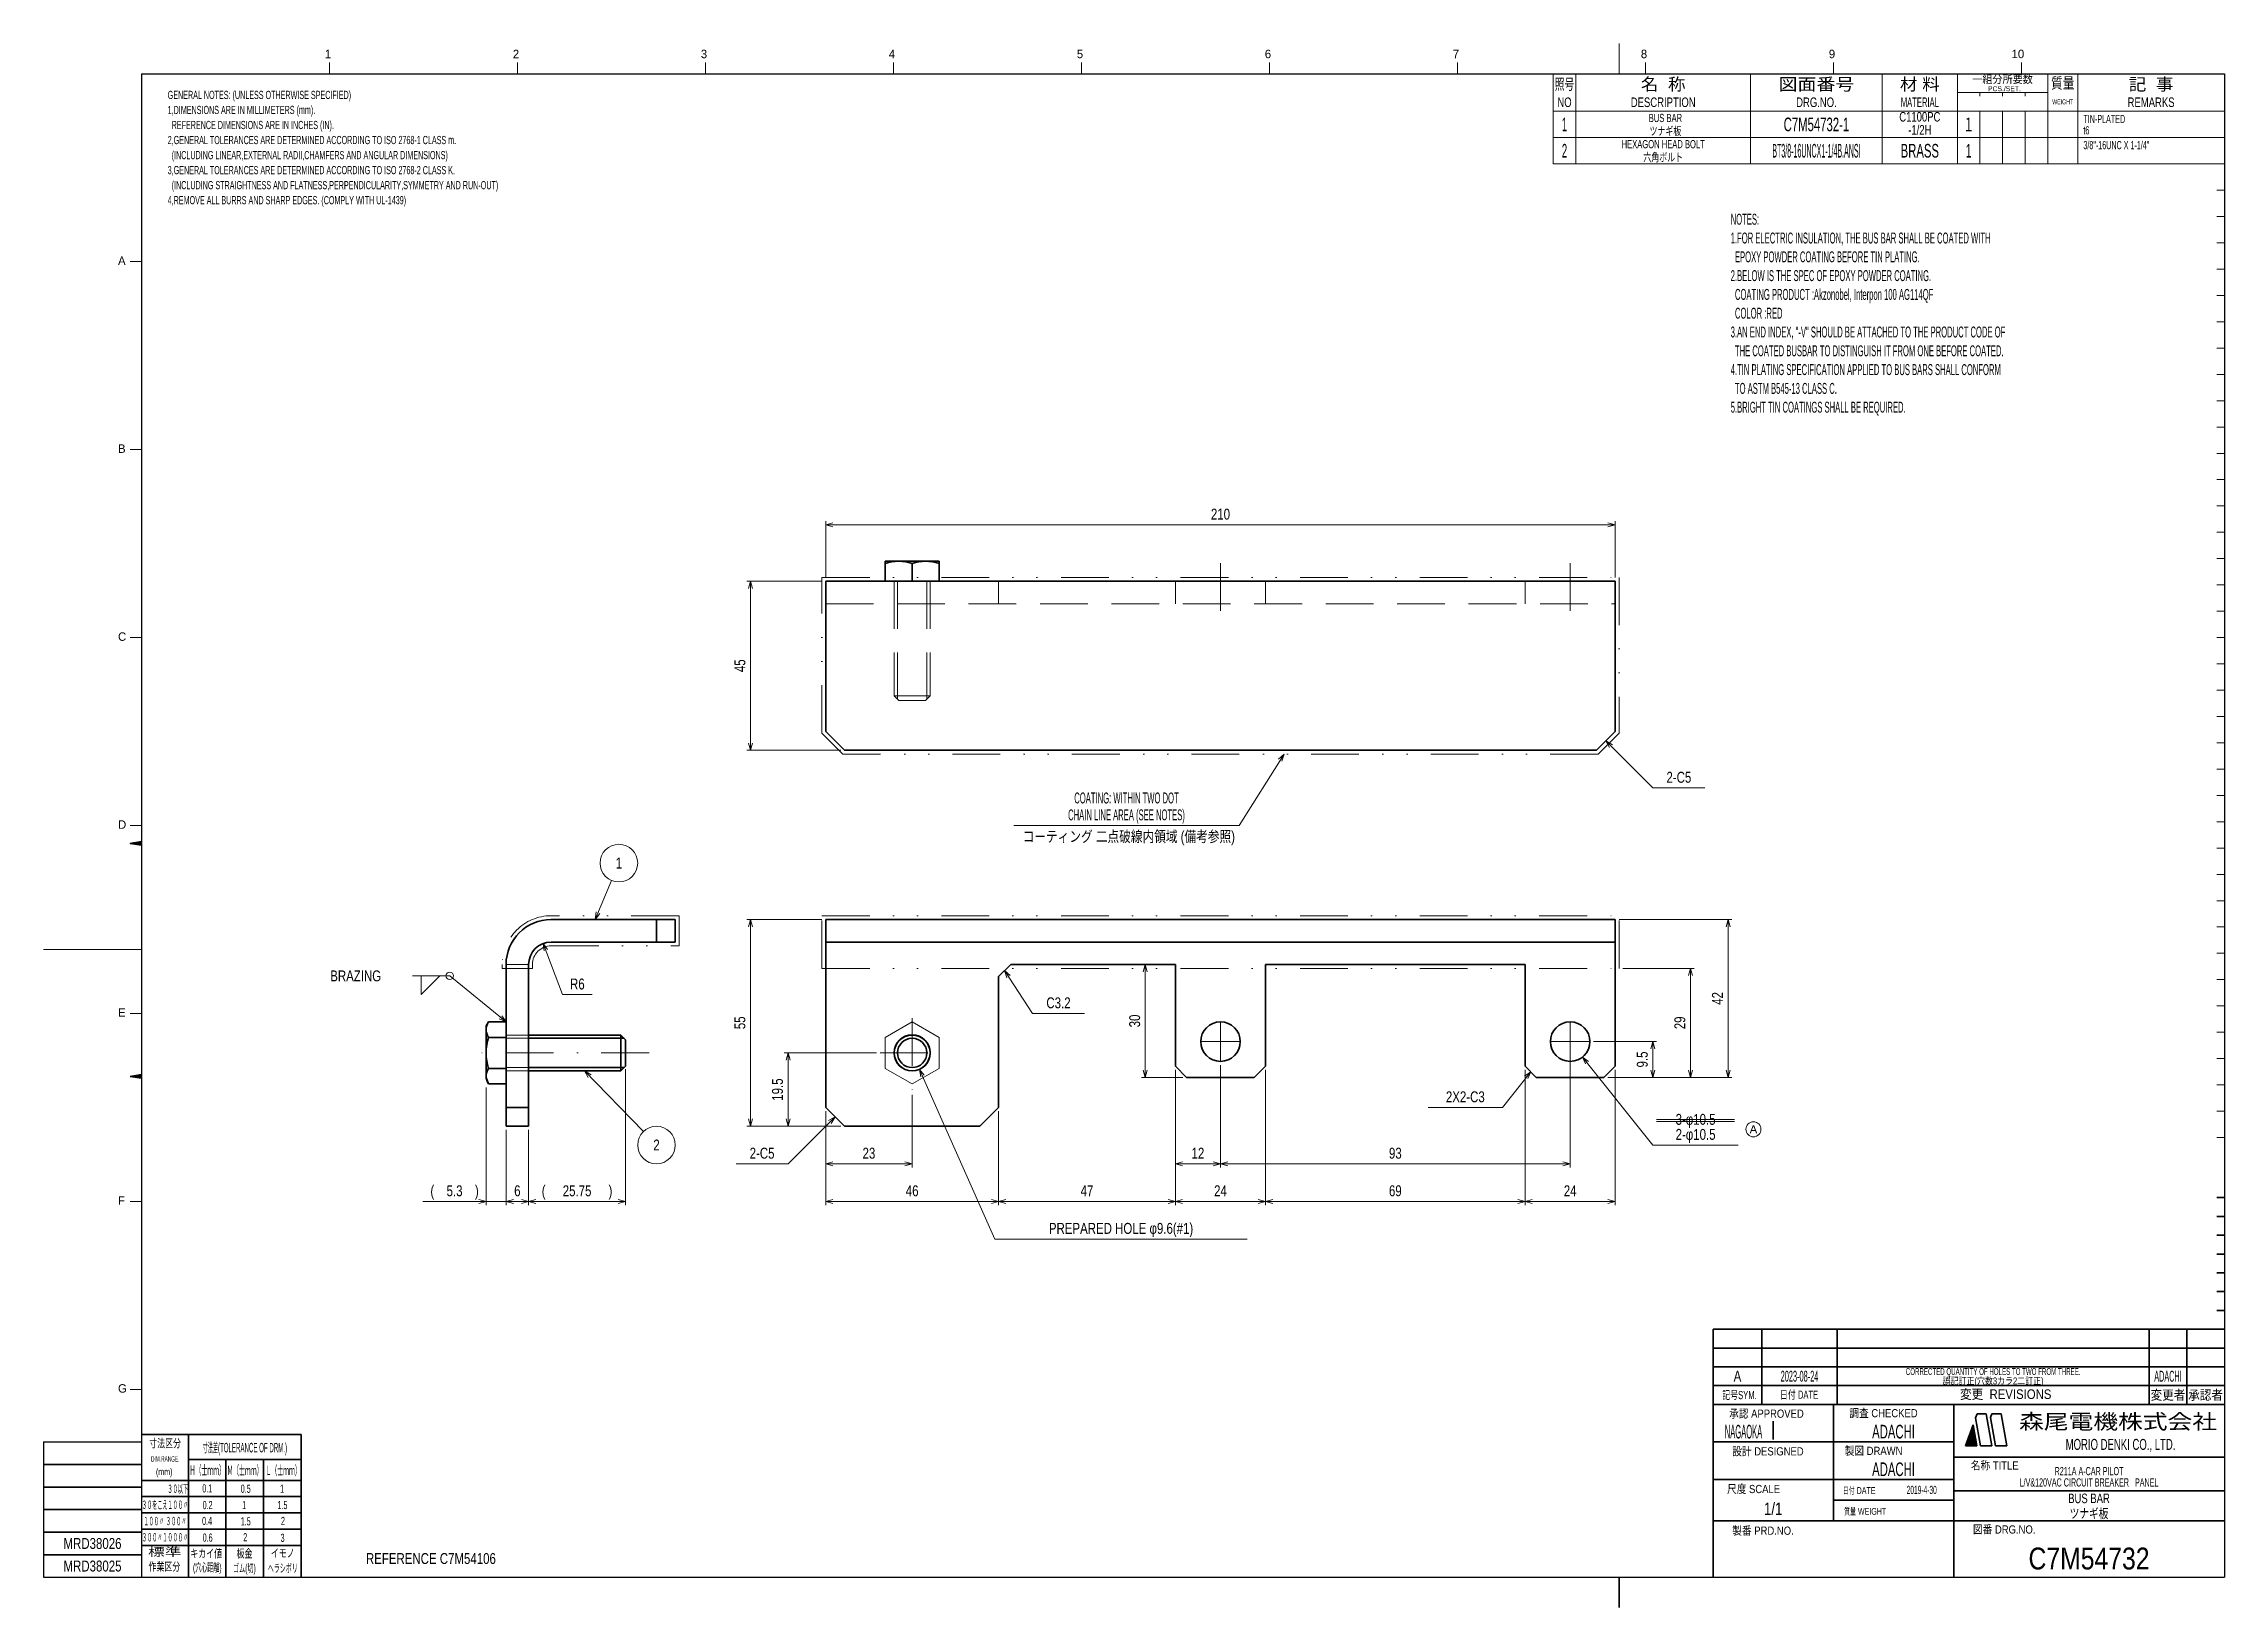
# Model space of a CAD drawing. Header units: millimetres. Extents: x 7 to 587, y 2 to 418.
import ezdxf
from ezdxf.enums import TextEntityAlignment as Align

# ---------------------------------------------------------------- set-up
doc = ezdxf.new("R2010")
doc.units = ezdxf.units.MM
for name, pattern in [('DASHDOT', [25.3, 12.7, -6.3, 0, -6.3]), ('DASHED', [19, 12.7, -6.3]), ('DIVIDE', [31.6, 12.7, -6.3, 0, -6.3, 0, -6.3])]:
    doc.linetypes.add(name, pattern=pattern)
for name, color, linetype in [('GR1_02', 7, 'Continuous'), ('GR1_03', 7, 'Continuous'), ('GR1_04', 7, 'Continuous'), ('GR1_05', 7, 'Continuous'), ('GR1_15', 7, 'Continuous'), ('GR1_16', 7, 'Continuous'), ('図面枠C7M', 7, 'Continuous'), ('図面枠D8M', 7, 'Continuous'), ('表題、部品表_01', 7, 'Continuous'), ('表題、部品表_02', 7, 'Continuous'), ('表題、部品表_03', 7, 'Continuous'), ('表題、部品表_表題、部品表', 7, 'Continuous')]:
    doc.layers.add(name, color=color, linetype=linetype)
doc.styles.add('HG丸ｺﾞｼｯｸM-PRO', font='')
doc.styles.get('HG丸ｺﾞｼｯｸM-PRO').set_extended_font_data('HG丸ｺﾞｼｯｸM-PRO')

# ---------------------------------------------------------------- blocks, each defined once
blk = doc.blocks.new('BLKF024')
at = {"layer": '図面枠C7M', "color": 3, "linetype": 'Continuous', "lineweight": 35}
for p, q in [((30.067393, 143.236108), (30.09438, 143.263095)), ((30.188706, 143.216), (30.264271, 143.291564)), ((30.310019, 143.195891), (30.434161, 143.320033)), ((30.431331, 143.175782), (30.604052, 143.348503)), ((30.552644, 143.155673), (30.773942, 143.376972)), ((30.673956, 143.135565), (30.943833, 143.405441)), ((30.795269, 143.115456), (31.113723, 143.43391)), ((30.916582, 143.095347), (31.283614, 143.462379)), ((31.037894, 143.075238), (31.453504, 143.490848)), ((31.159207, 143.05513), (31.623395, 143.519317)), ((31.280519, 143.035021), (31.793285, 143.547787)), ((31.401832, 143.014912), (31.963176, 143.576256)), ((31.523145, 142.994803), (32.133066, 143.604725)), ((31.644457, 142.974695), (32.302957, 143.633194)), ((31.76577, 142.954586), (32.472847, 143.661663)), ((31.887082, 142.934477), (32.642738, 143.690132)), ((32.008395, 142.914368), (32.812628, 143.718601)), ((32.129708, 142.894259), (32.982519, 143.747071)), ((32.25102, 142.874151), (33, 143.62313)), ((32.372333, 142.854042), (33, 143.481709)), ((32.493645, 142.833933), (33, 143.340288)), ((32.614958, 142.813824), (33, 143.198866)), ((32.736271, 142.793716), (33, 143.057445)), ((32.857583, 142.773607), (33, 142.916024)), ((32.978896, 142.753498), (33, 142.774602))]:
    blk.add_line(p, q, dxfattribs=at)
blk = doc.blocks.new('BLKF025')
at = {"layer": '図面枠C7M', "color": 3, "linetype": 'Continuous', "lineweight": 35}
for p, q in [((30.067393, 205.236108), (30.09438, 205.263095)), ((30.188706, 205.216), (30.264271, 205.291564)), ((30.310019, 205.195891), (30.434161, 205.320033)), ((30.431331, 205.175782), (30.604052, 205.348503)), ((30.552644, 205.155673), (30.773942, 205.376972)), ((30.673956, 205.135565), (30.943833, 205.405441)), ((30.795269, 205.115456), (31.113723, 205.43391)), ((30.916582, 205.095347), (31.283614, 205.462379)), ((31.037894, 205.075238), (31.453504, 205.490848)), ((31.159207, 205.05513), (31.623395, 205.519317)), ((31.280519, 205.035021), (31.793285, 205.547787)), ((31.401832, 205.014912), (31.963176, 205.576256)), ((31.523145, 204.994803), (32.133066, 205.604725)), ((31.644457, 204.974695), (32.302957, 205.633194)), ((31.76577, 204.954586), (32.472847, 205.661663)), ((31.887082, 204.934477), (32.642738, 205.690132)), ((32.008395, 204.914368), (32.812628, 205.718601)), ((32.129708, 204.894259), (32.982519, 205.747071)), ((32.25102, 204.874151), (33, 205.62313)), ((32.372333, 204.854042), (33, 205.481709)), ((32.493645, 204.833933), (33, 205.340288)), ((32.614958, 204.813824), (33, 205.198866)), ((32.736271, 204.793716), (33, 205.057445)), ((32.857583, 204.773607), (33, 204.916024)), ((32.978896, 204.753498), (33, 204.774602))]:
    blk.add_line(p, q, dxfattribs=at)
blk = doc.blocks.new('BLKF026')
at = {"layer": '図面枠C7M', "color": 4, "linetype": 'Continuous', "lineweight": 13}
for p, q in [((518.157871, 44.996757), (520.693675, 47.532561)), ((518.211969, 45.192276), (520.672477, 47.652784)), ((518.292898, 45.414626), (520.651278, 47.773006)), ((518.299292, 44.996757), (520.714874, 47.412338)), ((518.373827, 45.636976), (520.63008, 47.893229)), ((518.440714, 44.996757), (520.736072, 47.292115)), ((518.454756, 45.859327), (520.608881, 48.013452)), ((518.535684, 46.081677), (520.587682, 48.133675)), ((518.582135, 44.996757), (520.757271, 47.171892)), ((518.616613, 46.304027), (520.566484, 48.253898)), ((518.697542, 46.526377), (520.545285, 48.374121)), ((518.723556, 44.996757), (520.778469, 47.051669)), ((518.778471, 46.748727), (520.524087, 48.494343)), ((518.8594, 46.971078), (520.502888, 48.614566)), ((518.864978, 44.996757), (520.799668, 46.931447)), ((518.940329, 47.193428), (520.48169, 48.734789)), ((519.006399, 44.996757), (520.820866, 46.811224)), ((519.021258, 47.415778), (520.460491, 48.855012)), ((519.102186, 47.638128), (520.439293, 48.975235)), ((519.147821, 44.996757), (520.842065, 46.691001)), ((519.183115, 47.860479), (520.418094, 49.095457)), ((519.264044, 48.082829), (520.396896, 49.21568)), ((519.289242, 44.996757), (520.863263, 46.570778)), ((519.344973, 48.305179), (520.375697, 49.335903)), ((519.425902, 48.527529), (520.354499, 49.456126)), ((519.430663, 44.996757), (520.884462, 46.450555)), ((519.506831, 48.749879), (520.3333, 49.576349)), ((519.58776, 48.97223), (520.312102, 49.696572)), ((519.668689, 49.19458), (520.290903, 49.816794)), ((519.749617, 49.41693), (520.269705, 49.937017)), ((519.830546, 49.63928), (520.248506, 50.05724)), ((519.911475, 49.861631), (520.227307, 50.177463)), ((519.992404, 50.083981), (520.206109, 50.297686)), ((520.073333, 50.306331), (520.18491, 50.417909)), ((520.154262, 50.528681), (520.163712, 50.538131)), ((519.572085, 44.996757), (520.90566, 46.330332)), ((519.713506, 44.996757), (520.926859, 46.21011)), ((519.854927, 44.996757), (520.948057, 46.089887)), ((519.996349, 44.996757), (520.969256, 45.969664)), ((520.13777, 44.996757), (520.990455, 45.849441)), ((520.279191, 44.996757), (521.011653, 45.729218)), ((520.420613, 44.996757), (521.032852, 45.608995)), ((520.562034, 44.996757), (521.05405, 45.488773)), ((520.703455, 44.996757), (521.075249, 45.36855)), ((520.844877, 44.996757), (521.096447, 45.248327)), ((520.986298, 44.996757), (521.117646, 45.128104)), ((521.12772, 44.996757), (521.138844, 45.007881))]:
    blk.add_line(p, q, dxfattribs=at)
blk = doc.blocks.new('BLKF023')
at = {"layer": '図面枠C7M', "color": 4, "linetype": 'Continuous', "lineweight": 13}
for p, q in [((426, 410), (426, 418)), ((83, 413), (83, 410)), ((133, 413), (133, 410)), ((183, 413), (183, 410)), ((233, 413), (233, 410)), ((283, 413), (283, 410)), ((333, 413), (333, 410)), ((383, 413), (383, 410)), ((433, 413), (433, 410)), ((483, 413), (483, 410)), ((533, 413), (533, 410)), ((585, 393), (587, 393)), ((585, 386), (587, 386)), ((585, 379), (587, 379)), ((585, 372), (587, 372)), ((30, 360), (33, 360)), ((585, 365), (587, 365)), ((585, 358), (587, 358)), ((585, 351), (587, 351)), ((585, 344), (587, 344)), ((585, 337), (587, 337)), ((585, 330), (587, 330)), ((585, 323), (587, 323)), ((585, 316), (587, 316)), ((30, 310), (33, 310)), ((585, 309), (587, 309)), ((585, 302), (587, 302)), ((585, 295), (587, 295)), ((585, 288), (587, 288)), ((585, 281), (587, 281)), ((585, 274), (587, 274)), ((585, 267), (587, 267)), ((30, 260), (33, 260)), ((587, 260), (585, 260)), ((585, 253), (587, 253)), ((585, 246), (587, 246)), ((585, 239), (587, 239)), ((585, 232), (587, 232)), ((585, 225), (587, 225)), ((585, 218), (587, 218)), ((30, 210), (33, 210)), ((585, 211), (587, 211)), ((585, 204), (587, 204)), ((585, 197), (587, 197)), ((585, 190), (587, 190)), ((585, 183), (587, 183)), ((7, 177), (33, 177)), ((585, 176), (587, 176)), ((585, 169), (587, 169)), ((30, 160), (33, 160)), ((585, 162), (587, 162)), ((585, 155), (587, 155)), ((585, 148), (587, 148)), ((585, 141), (587, 141)), ((585, 134), (587, 134)), ((585, 127), (587, 127)), ((30, 110), (33, 110)), ((30, 60), (33, 60))]:
    blk.add_line(p, q, dxfattribs=at)
at = {"layer": '図面枠C7M', "color": 2, "linetype": 'Continuous', "lineweight": 25}
for p, q in [((33, 410), (587, 410)), ((33, 410), (33, 10)), ((587, 410), (587, 10)), ((7, 46), (7, 10)), ((7, 46), (33, 46)), ((7, 10), (587, 10))]:
    blk.add_line(p, q, dxfattribs=at)
at = {"layer": '図面枠C7M', "color": 3, "linetype": 'Continuous', "lineweight": 35}
for p, q in [((33, 205.75), (30, 205.25)), ((30, 205.25), (33, 204.75)), ((33, 143.75), (30, 143.25)), ((30, 143.25), (33, 142.75)), ((587, 111), (585, 111)), ((587, 106), (585, 106)), ((587, 101), (585, 101)), ((587, 96), (585, 96)), ((587, 91), (585, 91)), ((587, 86), (585, 86)), ((451, 76), (587, 76)), ((451, 76), (451, 10)), ((464, 56), (464, 76)), ((484, 56), (484, 76)), ((567, 56), (567, 76)), ((577, 56), (577, 76)), ((587, 81), (585, 81)), ((451, 71), (587, 71)), ((451, 66), (587, 66)), ((451, 61), (587, 61)), ((451, 56), (587, 56)), ((483, 56), (483, 25)), ((515, 56), (515, 10)), ((520.84, 52.4), (521.23, 53.5)), ((522.14, 45), (520.84, 52.4)), ((521.23, 53.5), (523.64, 53.5)), ((525.14, 45), (523.64, 53.5)), ((525.18, 53.5), (524.82, 52.51)), ((526.14, 45), (524.82, 52.51)), ((525.18, 53.5), (527.64, 53.5)), ((529.14, 45), (527.64, 53.5)), ((33, 48), (75.5, 48)), ((45.5, 48), (45.5, 10)), ((75.5, 48), (75.5, 10)), ((467.01, 51.56), (467.01, 46.69)), ((518.14, 45), (520.16, 50.55)), ((521.14, 45), (520.16, 50.55)), ((45.5, 41.3), (75.5, 41.3)), ((55.5, 41.3), (55.5, 10)), ((65.5, 41.3), (65.5, 10)), ((451, 46), (515, 46)), ((515, 42), (587, 42)), ((518.14, 45), (521.14, 45)), ((522.14, 45), (525.14, 45)), ((526.14, 45), (529.14, 45)), ((7, 40), (33, 40)), ((33, 35.8), (75.5, 35.8)), ((451, 36), (515, 36)), ((7, 34), (33, 34)), ((33, 31.48), (75.5, 31.48)), ((483, 30.5), (515, 30.5)), ((515, 33), (587, 33)), ((7, 28), (33, 28)), ((33, 27.15), (75.5, 27.15)), ((451, 25), (587, 25)), ((7, 22), (33, 22)), ((33, 22.82), (75.5, 22.82)), ((33, 18.5), (75.5, 18.5)), ((7, 16), (33, 16)), ((426, 2), (426, 10))]:
    blk.add_line(p, q, dxfattribs=at)
for name in ['BLKF025', 'BLKF024']:
    blk.add_blockref(name, (0, 0), dxfattribs=at)
at = {"layer": '図面枠C7M', "color": 4, "linetype": 'Continuous', "lineweight": 13}
blk.add_blockref('BLKF026', (0, 0), dxfattribs=at)
at = {"layer": '図面枠C7M', "color": 4, "linetype": 'Continuous', "lineweight": 13, "style": 'HG丸ｺﾞｼｯｸM-PRO'}
for s, height, width, p in [('1', 2.25, 1.003994, (81.79, 413.45)), ('2', 2.25, 1.003994, (131.79, 413.45)), ('3', 2.25, 1.003994, (181.79, 413.45)), ('4', 2.25, 1.003994, (231.79, 413.45)), ('5', 2.25, 1.003994, (281.79, 413.45)), ('6', 2.25, 1.003994, (331.79, 413.45)), ('7', 2.25, 1.003994, (381.79, 413.45)), ('8', 2.25, 1.003994, (431.8, 413.45)), ('9', 2.25, 1.003994, (481.8, 413.45)), ('10', 2.255, 1.003994, (530.4, 413.45)), ('A', 2.25, 1.002405, (26.79, 358.45)), ('B', 2.25, 1.004704, (26.79, 308.45)), ('D', 2.25, 1.002334, (26.79, 208.45)), ('E', 2.25, 1.001589, (26.79, 158.45)), ('F', 2.25, 0.998986, (26.79, 108.45)), ('G', 2.25, 1.003714, (26.79, 58.45))]:
    blk.add_text(s, height=height, dxfattribs=dict(at, width=width)).set_placement(p, align=Align.BOTTOM_LEFT)
at = {"layer": '図面枠C7M', "color": 3, "linetype": 'Continuous', "lineweight": 35, "style": 'HG丸ｺﾞｼｯｸM-PRO', "width": 1.001214}
blk.add_text('C', height=2.25, dxfattribs=at).set_placement((26.79, 258.45), align=Align.BOTTOM_LEFT)
at = {"layer": '図面枠C7M', "color": 4, "linetype": 'Continuous', "lineweight": 13, "style": 'HG丸ｺﾞｼｯｸM-PRO'}
for s, height, width, p in [('記号SYM.', 2.182, 0.69227, (458.03, 58.49)), ('日付 DATE', 2.182, 0.692507, (473.87, 58.58)), ('変更  REVISIONS', 2.5455, 0.887352, (528.85, 58.72)), ('変更者', 2.545, 0.887717, (572, 58.5)), ('承認者', 2.545, 0.887717, (582, 58.5)), ('承認 APPROVED', 2.1818, 0.863151, (465.21, 53.54)), ('調査 CHECKED', 2.182, 0.863174, (496.34, 53.67)), ('DIM.RANGE.', 1.455, 0.522543, (39.35, 41.49)), ('寸法差(TOLERANCE OF DRM.)', 2.5455, 0.382528, (60.52, 44.5)), ('設計 DESIGNED', 2.1818, 0.862613, (465.61, 43.51)), ('製図 DRAWN', 2.182, 0.863099, (493.7, 43.65)), ('名称 TITLE', 2.182, 0.862489, (525.93, 39.77)), ('Ｈ（士ｍｍ）', 2.545, 0.439786, (50.53, 38.51)), ('Ｍ（士ｍｍ）', 2.545, 0.439786, (60.52, 38.46)), ('Ｌ（士ｍｍ）', 2.545, 0.439786, (70.7, 38.46)), ('尺度 SCALE', 2.182, 0.862581, (461.78, 33.49)), ('３０をこえ１００〃', 2.182, 0.44793, (39.29, 29.27)), ('３０以下', 2.182, 0.44793, (42.7, 33.52)), ('0.1', 2.182, 0.522424, (50.53, 33.67)), ('0.2', 2.182, 0.522424, (50.62, 29.23)), ('0.5', 2.182, 0.522424, (60.76, 33.57)), ('1', 2.18, 0.521199, (60.33, 29.23)), ('1.5', 2.182, 0.522424, (70.52, 29.23)), ('1', 2.18, 0.521199, (70.42, 33.57)), ('日付 DATE', 1.818, 0.618255, (489.88, 33.09)), ('１００〃 ３００〃', 2.182, 0.448161, (39.29, 24.93)), ('0.4', 2.182, 0.522424, (50.48, 24.99)), ('1.5', 2.182, 0.522424, (60.76, 24.9)), ('2', 2.18, 0.521199, (70.66, 24.99)), ('製番 PRD.NO.', 2.182, 0.863299, (464.29, 22.41)), ('質量 WEIGHT', 1.818, 0.618812, (491.46, 27.55)), ('図番 DRG.NO.', 2.182, 0.863083, (528.44, 22.73)), ('３００〃１０００〃', 2.182, 0.44793, (39.29, 20.64)), ('キカイ値', 2.182, 0.692256, (50.24, 16.33)), ('0.6', 2.182, 0.522424, (50.62, 20.56)), ('板金', 2.182, 0.692256, (60.43, 16.33)), ('2', 2.18, 0.521199, (60.62, 20.65)), ('イモノ', 2.182, 0.692256, (70.61, 16.42)), ('3', 2.18, 0.521199, (70.56, 20.51))]:
    blk.add_text(s, height=height, dxfattribs=dict(at, width=width)).set_placement(p, align=Align.MIDDLE_CENTER)
at = {"layer": '図面枠C7M', "color": 2, "linetype": 'Continuous', "lineweight": 25, "style": 'HG丸ｺﾞｼｯｸM-PRO', "width": 1.206081}
blk.add_text('森尾電機株式会社', height=4, dxfattribs=at).set_placement((558.72, 51.43), align=Align.MIDDLE_CENTER)
at = {"layer": '図面枠C7M', "color": 4, "linetype": 'Continuous', "lineweight": 13, "style": 'HG丸ｺﾞｼｯｸM-PRO'}
for s, height, width, p in [('寸法区分', 2.182, 0.692256, (39.31, 43.9)), ('(mm)', 1.818, 0.619256, (39.07, 36.64)), ('標準', 2.182, 1.489301, (39.21, 15)), ('作業区分', 2.182, 0.692256, (39.12, 11.1)), ('(穴心距離)', 2.182, 0.521231, (50.53, 10.86)), ('ゴム(切)', 2.182, 0.521232, (60.43, 10.67)), ('ヘラシボリ', 2.182, 0.521228, (70.61, 10.67))]:
    blk.add_text(s, height=height, dxfattribs=dict(at, width=width)).set_placement(p, align=Align.BOTTOM_CENTER)
at = {"layer": '図面枠C7M', "color": 3, "linetype": 'Continuous', "lineweight": 35, "style": 'HG丸ｺﾞｼｯｸM-PRO', "width": 0.652197}
blk.add_text('MORIO DENKI CO., LTD.', height=2.9091, dxfattribs=at).set_placement((559.38, 45.36), align=Align.MIDDLE_CENTER)
blk = doc.blocks.new('BLKF027')
at = {"layer": '図面枠C7M', "color": 3, "linetype": 'Continuous', "lineweight": 35, "style": 'HG丸ｺﾞｼｯｸM-PRO'}
for s, height, width, p in [('A', 2.91, 0.782973, (457.5, 63.5)), ('2023-08-24', 2.909, 0.488281, (474, 63.5)), ('CORRECTED QUANTITY OF HOLES TO TWO FROM THREE.', 1.8182, 0.537423, (525.5, 64.75)), ('ADACHI', 2.909, 0.415454, (572, 63.5)), ('NAGAOKA', 3.636, 0.414524, (459.11, 48.75)), ('ADACHI', 3.636, 0.619335, (499, 48.75)), ('ADACHI', 3.636, 0.619335, (499, 38.75)), ('L/V&120VAC CIRCUIT BREAKER\u3000PANEL', 2.1818, 0.522042, (551, 35.25)), ('R211A A-CAR PILOT', 2.1818, 0.522442, (551, 38.25)), ('1/1', 3.273, 0.80628, (467, 28.25)), ('2019-4-30', 2.182, 0.482367, (506.5, 33.25)), ('BUS BAR', 2.545, 0.742441, (551, 31)), ('C7M54732', 5.818, 0.846013, (551, 15))]:
    blk.add_text(s, height=height, dxfattribs=dict(at, width=width)).set_placement(p, align=Align.MIDDLE_CENTER)
blk = doc.blocks.new('BLKF028')
at = {"layer": '表題、部品表_02', "color": 4, "linetype": 'Continuous', "lineweight": 13}
for p, q in [((408.5, 400), (408.5, 393)), ((408.5, 400), (587, 400)), ((414.5, 400), (414.5, 393)), ((461, 400), (461, 393)), ((496, 400), (496, 393)), ((516, 400), (516, 393)), ((522, 400), (522, 393)), ((528, 400), (528, 393)), ((534, 393), (534, 400)), ((540, 400), (540, 393)), ((548, 400), (548, 393)), ((587, 400), (587, 393)), ((408.5, 393), (587, 393))]:
    blk.add_line(p, q, dxfattribs=at)
blk = doc.blocks.new('BLKF030')
at = {"layer": '表題、部品表_02', "color": 4, "linetype": 'Continuous', "lineweight": 13}
for p, q in [((408.5, 393), (408.5, 386)), ((408.5, 393), (587, 393)), ((414.5, 393), (414.5, 386)), ((461, 393), (461, 386)), ((496, 393), (496, 386)), ((516, 393), (516, 386)), ((522, 393), (522, 386)), ((528, 393), (528, 386)), ((534, 386), (534, 393)), ((540, 393), (540, 386)), ((548, 393), (548, 386)), ((587, 393), (587, 386)), ((408.5, 386), (587, 386))]:
    blk.add_line(p, q, dxfattribs=at)
blk = doc.blocks.new('BLKF032')
at = {"layer": 'GR1_03', "color": 3, "linetype": 'Continuous', "lineweight": 35}
for p, q in [((230.85, 280.3), (245.15, 280.3)), ((230.85, 275), (230.85, 280.3)), ((238, 279.72), (238, 275)), ((245.15, 280.3), (245.15, 275)), ((245.15, 275), (230.85, 275))]:
    blk.add_line(p, q, dxfattribs=at)
at = {"layer": 'GR1_03', "color": 4, "linetype": 'DASHED', "lineweight": 13}
for p, q in [((233.24, 275), (233.24, 244.5)), ((234.1, 275), (234.1, 243.7)), ((241.9, 275), (241.9, 243.7)), ((242.76, 275), (242.76, 244.5)), ((233.24, 244.5), (242.76, 244.5)), ((233.24, 244.5), (234.49, 243.25)), ((242.76, 244.5), (241.51, 243.25)), ((234.49, 243.25), (241.51, 243.25))]:
    blk.add_line(p, q, dxfattribs=at)
at = {"layer": 'GR1_03', "color": 3, "linetype": 'Continuous', "lineweight": 35}
for centre in [(234.42, 269), (241.57, 269)]:
    blk.add_arc(centre, 11.3, 71.55212, 108.44788, dxfattribs=at)
blk = doc.blocks.new('BLKF033')
at = {"layer": 'GR1_02', "color": 4, "linetype": 'DASHDOT', "lineweight": 13}
for p, q in [((320, 279.83), (320, 263.75)), ((413, 279.83), (413, 263.75))]:
    blk.add_line(p, q, dxfattribs=at)
at = {"layer": 'GR1_02', "color": 3, "linetype": 'Continuous', "lineweight": 35}
for p, q in [((215, 275), (425, 275)), ((215, 275), (215, 235)), ((425, 275), (425, 235)), ((220, 230), (215, 235)), ((420, 230), (425, 235)), ((220, 230), (420, 230))]:
    blk.add_line(p, q, dxfattribs=at)
at = {"layer": 'GR1_02', "color": 4, "linetype": 'DASHED', "lineweight": 13}
for p, q in [((261, 275), (261, 269)), ((308, 275), (308, 269)), ((332, 275), (332, 269)), ((401, 275), (401, 269)), ((215, 269), (425, 269))]:
    blk.add_line(p, q, dxfattribs=at)
blk = doc.blocks.new('BLKF034')
at = {"layer": 'GR1_03', "color": 4, "linetype": 'DASHED', "lineweight": 13}
for p, q in [((238, 157.76), (230.85, 153.63)), ((238, 157.76), (245.15, 153.63)), ((230.85, 153.63), (230.85, 145.37)), ((245.15, 145.37), (245.15, 153.63)), ((238, 141.24), (230.85, 145.37)), ((238, 141.24), (245.15, 145.37))]:
    blk.add_line(p, q, dxfattribs=at)
at = {"layer": 'GR1_03', "color": 4, "linetype": 'DASHDOT', "lineweight": 13}
for p, q in [((238, 158.74), (238, 139.34)), ((229.51, 149.5), (246.44, 149.5))]:
    blk.add_line(p, q, dxfattribs=at)
at = {"layer": 'GR1_03', "color": 3, "linetype": 'Continuous', "lineweight": 35}
for radius in [4.76, 3.9]:
    blk.add_circle((238, 149.5), radius, dxfattribs=at)
blk = doc.blocks.new('BLKF035')
at = {"layer": 'GR1_02', "color": 3, "linetype": 'Continuous', "lineweight": 35}
for p, q in [((215, 185), (215, 135)), ((215, 185), (425, 185)), ((425, 185), (425, 146)), ((215, 179), (425, 179)), ((261, 169.8), (264.2, 173)), ((261, 169.8), (261, 135)), ((308, 173), (264.2, 173)), ((308, 173), (308, 146)), ((332, 173), (332, 146)), ((401, 173), (332, 173)), ((401, 173), (401, 146)), ((308, 146), (311, 143)), ((332, 146), (329, 143)), ((404, 143), (401, 146)), ((425, 146), (422, 143)), ((311, 143), (329, 143)), ((404, 143), (422, 143)), ((215, 135), (220, 130)), ((256, 130), (261, 135)), ((220, 130), (256, 130))]:
    blk.add_line(p, q, dxfattribs=at)
at = {"layer": 'GR1_02', "color": 4, "linetype": 'DASHDOT', "lineweight": 13}
for p, q in [((320, 147.25), (320, 157.75)), ((413, 147.25), (413, 157.75)), ((325.25, 152.5), (314.75, 152.5)), ((418.25, 152.5), (407.75, 152.5))]:
    blk.add_line(p, q, dxfattribs=at)
at = {"layer": 'GR1_02', "color": 3, "linetype": 'Continuous', "lineweight": 35}
for centre, radius in [((320, 152.5), 5.25), ((413, 152.5), 5.25), ((238, 149.5), 4.8)]:
    blk.add_circle(centre, radius, dxfattribs=at)
blk = doc.blocks.new('BLKF036')
at = {"layer": 'GR1_02', "color": 3, "linetype": 'Continuous', "lineweight": 35}
for p, q in [((142, 185), (175, 185)), ((170, 179), (170, 185)), ((175, 179), (175, 185)), ((142, 179), (175, 179)), ((130, 130), (130, 173)), ((136, 173), (136, 130)), ((130, 135), (136, 135)), ((130, 130), (136, 130))]:
    blk.add_line(p, q, dxfattribs=at)
at = {"layer": 'GR1_02', "color": 4, "linetype": 'DASHED', "lineweight": 13}
blk.add_line((130, 173), (136, 173), dxfattribs=at)
at = {"layer": 'GR1_02', "color": 4, "linetype": 'DASHDOT', "lineweight": 13}
blk.add_line((168.02, 149.5), (123.15, 149.5), dxfattribs=at)
at = {"layer": 'GR1_02', "color": 3, "linetype": 'Continuous', "lineweight": 35}
for radius in [12, 6]:
    blk.add_arc((142, 173), radius, 90, 180, dxfattribs=at)
blk = doc.blocks.new('BLKF037')
at = {"layer": 'GR1_03', "color": 3, "linetype": 'Continuous', "lineweight": 35}
for p, q in [((125.28, 157.76), (124.7, 156.75)), ((124.7, 156.75), (124.7, 143)), ((125.28, 157.76), (130, 157.76)), ((130, 157.76), (130, 141.24)), ((125.28, 153.63), (130, 153.63)), ((136, 154.26), (160.5, 154.26)), ((136, 153.4), (161.36, 153.4)), ((160.5, 154.26), (160.5, 144.74)), ((160.5, 154.26), (161.75, 153.01)), ((161.75, 153.01), (161.75, 145.99)), ((125.28, 145.37), (130, 145.37)), ((136, 145.6), (161.36, 145.6)), ((160.5, 144.74), (161.75, 145.99)), ((124.7, 143), (125.28, 141.24)), ((125.28, 141.24), (130, 141.24)), ((136, 144.74), (160.5, 144.74))]:
    blk.add_line(p, q, dxfattribs=at)
at = {"layer": 'GR1_03', "color": 4, "linetype": 'DASHED', "lineweight": 13}
for p, q in [((130, 154.26), (136, 154.26)), ((130, 153.4), (136, 153.4)), ((130, 145.6), (136, 145.6)), ((130, 144.74), (136, 144.74))]:
    blk.add_line(p, q, dxfattribs=at)
at = {"layer": 'GR1_03', "color": 3, "linetype": 'Continuous', "lineweight": 35}
for centre, radius, start, end in [((128.66, 155.69), 3.96, 148.58021, 211.41979), ((139.67, 149.5), 14.97, 163.98921, 196.01079), ((128.66, 143.31), 3.96, 148.58021, 211.41979)]:
    blk.add_arc(centre, radius, start, end, dxfattribs=at)
blk = doc.blocks.new('BLKF038')
at = {"layer": 'GR1_04', "color": 4, "linetype": 'DIVIDE', "lineweight": 13}
for p, q in [((176, 186), (142, 186)), ((176, 178), (176, 186)), ((142, 178), (176, 178)), ((129, 173), (129, 172)), ((129, 172), (137, 172)), ((137, 172), (137, 173))]:
    blk.add_line(p, q, dxfattribs=at)
for radius in [13, 5]:
    blk.add_arc((142, 173), radius, 90, 180, dxfattribs=at)
blk = doc.blocks.new('BLKF039')
at = {"layer": 'GR1_04', "color": 4, "linetype": 'DIVIDE', "lineweight": 13}
for p, q in [((214, 186), (426, 186)), ((214, 172), (214, 186)), ((426, 172), (426, 186)), ((214, 172), (426, 172))]:
    blk.add_line(p, q, dxfattribs=at)
blk = doc.blocks.new('BLKF040')
at = {"layer": 'GR1_04', "color": 4, "linetype": 'DIVIDE', "lineweight": 13}
for p, q in [((214, 234.59), (214, 276)), ((214, 276), (426, 276)), ((426, 276), (426, 234.59)), ((219.59, 229), (214, 234.59)), ((426, 234.59), (420.41, 229)), ((420.41, 229), (219.59, 229))]:
    blk.add_line(p, q, dxfattribs=at)
blk = doc.blocks.new('FXTIP_ARROW_S')
at = {"color": 0, "linetype": 'Continuous', "lineweight": -2}
for q in [(-1, 0), (-0.97, 0.26), (-0.97, -0.26)]:
    blk.add_line((0, 0), q, dxfattribs=at)
blk = doc.blocks.new('FXTIP_ARROW_E')
at = {"color": 0, "linetype": 'Continuous', "lineweight": -2}
for q in [(-1, 0), (-0.97, 0.26), (-0.97, -0.26)]:
    blk.add_line((0, 0), q, dxfattribs=at)
blk = doc.blocks.new('BLKF042')
at = {"layer": '表題、部品表_01', "color": 4, "linetype": 'Continuous', "lineweight": 13}
for p, q in [((408.5, 410), (408.5, 400)), ((408.5, 410), (587, 410)), ((414.5, 410), (414.5, 400)), ((461, 410), (461, 400)), ((496, 410), (496, 400)), ((516, 410), (516, 400)), ((540, 410), (540, 400)), ((548, 410), (548, 400)), ((587, 410), (587, 400)), ((516, 405), (540, 405)), ((522, 404), (522, 405)), ((528, 405), (528, 404)), ((534, 405), (534, 404)), ((408.5, 400), (587, 400))]:
    blk.add_line(p, q, dxfattribs=at)
at = {"layer": '表題、部品表_01', "color": 3, "linetype": 'Continuous', "lineweight": 35, "style": 'HG丸ｺﾞｼｯｸM-PRO'}
for s, height, width, p in [('照号', 2.909, 0.651535, (411.5, 407.2)), ('名  称', 3.273, 1.042426, (437.75, 407.2)), ('図面番号', 3.273, 1.127518, (478.5, 407.2)), ('材 料', 3.273, 1.042439, (506, 407.2)), ('一組分所要数', 2.036, 0.966638, (528, 408.5)), ('PCS./SET.', 1.309, 0.862935, (528.5, 406)), ('質量', 2.909, 0.781842, (544, 407.5)), ('記  事', 3.273, 1.042426, (567.5, 407.2)), ('NO', 2.545, 0.740841, (411.5, 402.4)), ('DESCRIPTION', 2.5455, 0.741365, (437.75, 402.4)), ('DRG.NO.', 2.545, 0.741189, (478.5, 402.4)), ('MATERIAL', 2.545, 0.594756, (506, 402.4)), ('WEIGHT', 1.309, 0.635507, (544, 402.5)), ('REMARKS', 2.545, 0.742803, (567.5, 402.4))]:
    blk.add_text(s, height=height, dxfattribs=dict(at, width=width)).set_placement(p, align=Align.MIDDLE_CENTER)
blk = doc.blocks.new('BLKF041')
at = {"layer": '表題、部品表_01', "color": 3, "linetype": 'Continuous', "lineweight": 13}
blk.add_blockref('BLKF042', (0, 0), dxfattribs=at)
blk = doc.blocks.new('BLKF043')
at = {"layer": 'GR1_05', "color": 4, "linetype": 'Continuous', "lineweight": 13}
blk.add_circle((461.75, 129.18), 2, dxfattribs=at)
at = {"layer": 'GR1_05', "color": 4, "linetype": 'Continuous', "lineweight": 13, "style": 'HG丸ｺﾞｼｯｸM-PRO', "width": 1.042301}
blk.add_text('A', height=2.18, dxfattribs=at).set_placement((461.75, 129.18), align=Align.MIDDLE_CENTER)

msp = doc.modelspace()

# ---------------------------------------------------------------- linework, layer by layer
at = {"layer": 'GR1_05', "color": 4, "linetype": 'Continuous', "lineweight": 13}
for p, q in [((436, 131.75), (456.72, 131.75)), ((436, 131.25), (456.72, 131.25))]:
    msp.add_line(p, q, dxfattribs=at)
at = {"layer": 'GR1_15', "color": 4, "linetype": 'Continuous', "lineweight": 13}
for p, q in [((153.68, 185), (158.06, 195.39)), ((150.88, 144.74), (166.52, 128.59))]:
    msp.add_line(p, q, dxfattribs=at)
for centre in [(160, 200), (170, 125)]:
    msp.add_circle(centre, 5, dxfattribs=at)
at = {"layer": 'GR1_16', "color": 4, "linetype": 'Continuous', "lineweight": 13}
for p, q in [((215, 276), (215, 291)), ((215, 290), (425, 290)), ((425, 276), (425, 291)), ((214, 275), (194, 275)), ((195, 230), (195, 275)), ((422.5, 232.5), (435, 220)), ((219, 230), (194, 230)), ((336.9, 229), (325, 210)), ((435, 220), (448.84, 220)), ((325, 210), (265, 210)), ((214, 185), (194, 185)), ((195, 130), (195, 185)), ((426, 185), (456, 185)), ((455, 143), (455, 185)), ((139.89, 178.62), (145, 165)), ((115, 170), (105.08, 170)), ((107.4, 170), (107.4, 165)), ((107.4, 165), (112.4, 170)), ((130, 157.76), (115, 170)), ((262.6, 171.4), (270, 160)), ((300, 143), (300, 173)), ((427, 172), (446, 172)), ((445, 143), (445, 172)), ((145, 165), (152.92, 165)), ((270, 160), (283.84, 160)), ((413, 151.5), (413, 119)), ((419.25, 152.5), (436, 152.5)), ((435, 143), (435, 152.5)), ((161.75, 145.19), (161.75, 109)), ((228.51, 149.5), (204, 149.5)), ((205, 130), (205, 149.5)), ((239.95, 145.11), (260, 100)), ((308, 145), (308, 109)), ((308, 145), (308, 119)), ((320, 146.25), (320, 119)), ((332, 145), (332, 109)), ((401, 145), (401, 109)), ((416.28, 148.4), (435, 125)), ((425, 145), (425, 109)), ((124.7, 140.34), (124.7, 109)), ((310, 143), (299, 143)), ((402.5, 144.5), (395, 135)), ((423, 143), (456, 143)), ((423, 143), (436, 143)), ((423, 143), (446, 143)), ((215, 134), (215, 109)), ((215, 134), (215, 119)), ((238, 138.34), (238, 119)), ((261, 134), (261, 109)), ((395, 135), (375.24, 135)), ((130, 129), (130, 109)), ((136, 129), (136, 109)), ((219, 130), (194, 130)), ((219, 130), (204, 130)), ((217.5, 132.5), (205, 120)), ((435, 125), (457.72, 125)), ((205, 120), (191.16, 120)), ((215, 120), (238, 120)), ((308, 120), (320, 120)), ((320, 120), (413, 120)), ((107.9, 110), (124.7, 110)), ((124.7, 110), (130, 110)), ((130, 110), (136, 110)), ((136, 110), (161.75, 110)), ((215, 110), (261, 110)), ((261, 110), (308, 110)), ((308, 110), (332, 110)), ((332, 110), (401, 110)), ((401, 110), (425, 110)), ((260, 100), (327.12, 100))]:
    msp.add_line(p, q, dxfattribs=at)
msp.add_circle((115, 170), 1, dxfattribs=at)

# ---------------------------------------------------------------- block references
at = {"layer": 'GR1_02', "color": 4, "linetype": 'Continuous', "lineweight": 13}
msp.add_blockref('BLKF033', (0, 0), dxfattribs=at)
at = {"layer": 'GR1_02', "color": 3, "linetype": 'Continuous', "lineweight": 35}
for name in ['BLKF036', 'BLKF035']:
    msp.add_blockref(name, (0, 0), dxfattribs=at)
at = {"layer": 'GR1_03', "color": 4, "linetype": 'DASHED', "lineweight": 13}
for name in ['BLKF032', 'BLKF034']:
    msp.add_blockref(name, (0, 0), dxfattribs=at)
at = {"layer": 'GR1_03', "color": 3, "linetype": 'Continuous', "lineweight": 35}
msp.add_blockref('BLKF037', (0, 0), dxfattribs=at)
at = {"layer": 'GR1_04', "color": 4, "linetype": 'DIVIDE', "lineweight": 13}
for name in ['BLKF040', 'BLKF038', 'BLKF039']:
    msp.add_blockref(name, (0, 0), dxfattribs=at)
at = {"layer": 'GR1_05', "color": 4, "linetype": 'Continuous', "lineweight": 13}
msp.add_blockref('BLKF043', (0, 0), dxfattribs=at)
at = {"layer": 'GR1_15', "color": 4, "linetype": 'Continuous', "lineweight": 13, "xscale": 2, "yscale": 2}
for p, rotation in [((153.68, 185), 247.1373093725625), ((150.88, 144.74), 134.0815053069629)]:
    msp.add_blockref('FXTIP_ARROW_S', p, dxfattribs=dict(at, rotation=rotation))
at = {"layer": 'GR1_16', "color": 4, "linetype": 'Continuous', "lineweight": 13, "xscale": 2, "yscale": 2}
for name, p, rotation in [('FXTIP_ARROW_S', (215, 290), 180), ('FXTIP_ARROW_E', (425, 290), 360), ('FXTIP_ARROW_E', (195, 275), 90), ('FXTIP_ARROW_S', (422.5, 232.5), 134.9999999999994), ('FXTIP_ARROW_S', (195, 230), 270), ('FXTIP_ARROW_S', (336.9, 229), 57.93460399057609), ('FXTIP_ARROW_E', (195, 185), 90), ('FXTIP_ARROW_E', (455, 185), 90), ('FXTIP_ARROW_S', (139.89, 178.62), 110.5560452197177), ('FXTIP_ARROW_S', (262.6, 171.4), 122.9885216134294), ('FXTIP_ARROW_E', (300, 173), 90), ('FXTIP_ARROW_E', (445, 172), 90), ('FXTIP_ARROW_S', (130, 157.76), 320.7766337988975), ('FXTIP_ARROW_E', (435, 152.5), 90), ('FXTIP_ARROW_E', (205, 149.5), 90), ('FXTIP_ARROW_S', (239.95, 145.11), 113.9624889745151), ('FXTIP_ARROW_S', (300, 143), 270), ('FXTIP_ARROW_S', (416.28, 148.4), 128.6598082536727), ('FXTIP_ARROW_S', (435, 143), 270), ('FXTIP_ARROW_S', (445, 143), 270), ('FXTIP_ARROW_S', (455, 143), 270), ('FXTIP_ARROW_S', (402.5, 144.5), 51.70983680837472), ('FXTIP_ARROW_S', (195, 130), 270), ('FXTIP_ARROW_S', (205, 130), 270), ('FXTIP_ARROW_S', (217.5, 132.5), 45.00000000015365), ('FXTIP_ARROW_S', (215, 120), 180), ('FXTIP_ARROW_E', (238, 120), 360), ('FXTIP_ARROW_S', (308, 120), 180), ('FXTIP_ARROW_E', (320, 120), 360), ('FXTIP_ARROW_S', (320, 120), 180), ('FXTIP_ARROW_E', (413, 120), 360), ('FXTIP_ARROW_E', (124.7, 110), 360), ('FXTIP_ARROW_S', (130, 110), 180), ('FXTIP_ARROW_E', (136, 110), 360), ('FXTIP_ARROW_S', (136, 110), 180), ('FXTIP_ARROW_E', (161.75, 110), 360), ('FXTIP_ARROW_S', (215, 110), 180), ('FXTIP_ARROW_E', (261, 110), 360), ('FXTIP_ARROW_S', (261, 110), 180), ('FXTIP_ARROW_E', (308, 110), 360), ('FXTIP_ARROW_S', (308, 110), 180), ('FXTIP_ARROW_E', (332, 110), 360), ('FXTIP_ARROW_S', (332, 110), 180), ('FXTIP_ARROW_E', (401, 110), 360), ('FXTIP_ARROW_S', (401, 110), 180), ('FXTIP_ARROW_E', (425, 110), 360)]:
    msp.add_blockref(name, p, dxfattribs=dict(at, rotation=rotation))
at = {"layer": '図面枠C7M', "color": 4, "linetype": 'Continuous', "lineweight": 13}
msp.add_blockref('BLKF023', (0, 0), dxfattribs=at)
at = {"layer": '図面枠C7M', "color": 3, "linetype": 'Continuous', "lineweight": 35}
msp.add_blockref('BLKF027', (0, 0), dxfattribs=at)
at = {"layer": '表題、部品表_01', "color": 3, "linetype": 'Continuous', "lineweight": 13}
msp.add_blockref('BLKF041', (0, 0), dxfattribs=at)
at = {"layer": '表題、部品表_02', "color": 4, "linetype": 'Continuous', "lineweight": 13}
for name in ['BLKF028', 'BLKF030']:
    msp.add_blockref(name, (0, 0), dxfattribs=at)

# ---------------------------------------------------------------- texts
at = {"layer": 'GR1_05', "color": 3, "linetype": 'Continuous', "lineweight": 35, "style": 'HG丸ｺﾞｼｯｸM-PRO', "width": 0.78372}
msp.add_text('3-φ10.5', height=2.909, dxfattribs=at).set_placement((446.36, 129.5), align=Align.BOTTOM_CENTER)
at = {"layer": 'GR1_15', "color": 3, "linetype": 'Continuous', "lineweight": 35, "style": 'HG丸ｺﾞｼｯｸM-PRO', "width": 0.784542}
for s, p in [('1', (160, 200)), ('2', (170, 125))]:
    msp.add_text(s, height=2.91, rotation=0, dxfattribs=at).set_placement(p, align=Align.MIDDLE_CENTER)
at = {"layer": 'GR1_16', "color": 3, "linetype": 'Continuous', "lineweight": 35, "style": 'HG丸ｺﾞｼｯｸM-PRO'}
for s, height, rotation, width, p in [('210', 2.909, 0, 0.784542, (320, 290.5)), ('45', 2.909, 90, 0.784542, (194.5, 252.5)), ('42', 2.909, 90, 0.784542, (454.5, 164)), ('55', 2.909, 90, 0.784542, (194.5, 157.5)), ('30', 2.909, 90, 0.784542, (299.5, 158)), ('29', 2.909, 90, 0.784542, (444.5, 157.5)), ('9.5', 2.909, 90, 0.784839, (434.5, 147.75)), ('19.5', 2.909, 90, 0.784749, (204.5, 139.75)), ('23', 2.909, 0, 0.784542, (226.5, 120.5)), ('12', 2.909, 0, 0.784542, (314, 120.5)), ('93', 2.909, 0, 0.784542, (366.5, 120.5)), ('(', 2.91, 0, 0.781868, (110.38, 110.5)), ('5.3', 2.909, 0, 0.784839, (116.3, 110.5)), (')', 2.91, 0, 0.781868, (122.22, 110.5)), ('6', 2.91, 0, 0.784542, (133, 110.5)), ('(', 2.91, 0, 0.781868, (139.99, 110.5)), ('25.75', 2.909, 0, 0.7847, (148.88, 110.5)), (')', 2.91, 0, 0.781868, (157.76, 110.5)), ('46', 2.909, 0, 0.784542, (238, 110.5)), ('47', 2.909, 0, 0.784542, (284.5, 110.5)), ('24', 2.909, 0, 0.784542, (320, 110.5)), ('69', 2.909, 0, 0.784542, (366.5, 110.5)), ('24', 2.909, 0, 0.784542, (413, 110.5))]:
    msp.add_text(s, height=height, rotation=rotation, dxfattribs=dict(at, width=width)).set_placement(p, align=Align.BOTTOM_CENTER)
for s, height, width, p in [('2-C5', 2.909, 0.783285, (441.92, 220.5)), ('COATING: WITHIN TWO DOT', 2.9091, 0.522323, (295, 215)), ('CHAIN LINE AREA (SEE NOTES)', 2.9091, 0.522176, (295, 210.5)), ('R6', 2.909, 0.783055, (148.96, 165.5)), ('C3.2', 2.909, 0.784005, (276.92, 160.5)), ('2X2-C3', 2.909, 0.783464, (385.12, 135.5)), ('2-φ10.5', 2.909, 0.78372, (446.36, 125.5)), ('2-C5', 2.909, 0.783285, (198.08, 120.5)), ('PREPARED HOLE φ9.6(#1)', 2.9091, 0.783308, (293.56, 100.5))]:
    msp.add_text(s, height=height, dxfattribs=dict(at, width=width)).set_placement(p, align=Align.BOTTOM_CENTER)
for s, height, width, p in [('コーティング 二点破線内領域 (備考参照)', 2.9091, 0.781951, (295.62, 207.08)), ('BRAZING', 2.909, 0.782288, (90, 170))]:
    msp.add_text(s, height=height, dxfattribs=dict(at, width=width)).set_placement(p, align=Align.MIDDLE_CENTER)
at = {"layer": '図面枠C7M', "color": 3, "linetype": 'Continuous', "lineweight": 35, "style": 'HG丸ｺﾞｼｯｸM-PRO'}
for s, height, width, p in [('誤記訂正(穴数3カラ2二訂正)', 1.8182, 0.83026, (525.5, 62.25)), ('ツナギ板', 2.545, 0.741121, (551, 27)), ('MRD38026', 2.909, 0.783793, (20, 19)), ('MRD38025', 2.909, 0.783793, (20, 13)), ('REFERENCE C7M54106', 2.9091, 0.783552, (110, 15))]:
    msp.add_text(s, height=height, dxfattribs=dict(at, width=width)).set_placement(p, align=Align.MIDDLE_CENTER)
at = {"layer": '図面枠D8M', "color": 3, "linetype": 'Continuous', "lineweight": 35, "style": 'HG丸ｺﾞｼｯｸM-PRO'}
for s, width, p in [('GENERAL NOTES: (UNLESS OTHERWISE SPECIFIED)', 0.52211, (40, 405.44)), ('1,DIMENSIONS ARE IN MILLIMETERS (mm).', 0.522052, (40, 401.44)), ('  REFERENCE DIMENSIONS ARE IN INCHES (IN).', 0.522009, (40, 397.44)), ('2,GENERAL TOLERANCES ARE DETERMINED ACCORDING TO ISO 2768-1 CLASS m.', 0.522186, (40, 393.44)), ('  (INCLUDING LINEAR,EXTERNAL RADII,CHAMFERS AND ANGULAR DIMENSIONS)', 0.522355, (40, 389.44)), ('3,GENERAL TOLERANCES ARE DETERMINED ACCORDING TO ISO 2768-2 CLASS K.', 0.52223, (40, 385.44)), ('4,REMOVE ALL BURRS AND SHARP EDGES. (COMPLY WITH UL-1439)', 0.52235, (40, 377.44)), ('  (INCLUDING STRAIGHTNESS AND FLATNESS,PERPENDICULARITY,SYMMETRY AND RUN-OUT)', 0.522087, (40, 381.44))]:
    msp.add_text(s, height=2.1818, dxfattribs=dict(at, width=width)).set_placement(p, align=Align.TOP_LEFT)
at = {"layer": '表題、部品表_03', "color": 3, "linetype": 'Continuous', "lineweight": 35, "style": 'HG丸ｺﾞｼｯｸM-PRO'}
for s, height, width, p in [('1', 3.64, 0.521199, (411.5, 396.5)), ('BUS BAR', 2.182, 0.692724, (438.34, 398.22)), ('ツナギ板', 2.182, 0.692256, (438.34, 394.72)), ('C7M54732-1', 3.636, 0.61972, (478.5, 396.5)), ('１', 3.64, 0.578238, (519, 396.5)), ('2', 3.64, 0.521199, (411.5, 389.5)), ('HEXAGON HEAD BOLT', 2.1818, 0.692201, (437.75, 391.25)), ('六角ボルト', 2.182, 0.692256, (437.75, 387.75)), ('BT3/8-16UNCX1-1/4B.ANSI', 3.6364, 0.308742, (478.5, 389.5)), ('BRASS', 3.636, 0.618694, (506, 389.5)), ('1', 3.64, 0.576062, (519, 389.5))]:
    msp.add_text(s, height=height, dxfattribs=dict(at, width=width)).set_placement(p, align=Align.MIDDLE_CENTER)
for s, width, p in [('C1100PC', 0.740867, (506, 396.5)), ('-1/2H', 0.740841, (506, 393))]:
    msp.add_text(s, height=2.545, dxfattribs=dict(at, width=width)).set_placement(p, align=Align.BOTTOM_CENTER)
for s, height, width, p in [('t6', 2.182, 0.521291, (549.5, 394.94)), ('TIN-PLATED', 2.182, 0.522156, (549.5, 397.94)), ('3/8"-16UNC X 1-1/4"', 2.1818, 0.521994, (549.5, 391))]:
    msp.add_text(s, height=height, dxfattribs=dict(at, width=width)).set_placement(p, align=Align.MIDDLE_LEFT)
at = {"layer": '表題、部品表_表題、部品表', "color": 3, "linetype": 'Continuous', "lineweight": 35, "style": 'HG丸ｺﾞｼｯｸM-PRO'}
for s, height, width, p in [('NOTES:', 2.909, 0.521723, (455.7, 371.28)), ('1.FOR ELECTRIC INSULATION, THE BUS BAR SHALL BE COATED WITH ', 2.9091, 0.522417, (455.7, 366.28)), ('  EPOXY POWDER COATING BEFORE TIN PLATING.', 2.9091, 0.522634, (455.7, 361.28)), ('2.BELOW IS THE SPEC OF EPOXY POWDER COATING.', 2.9091, 0.522562, (455.7, 356.28)), ('  COATING PRODUCT :Akzonobel, Interpon 100 AG114QF', 2.9091, 0.522597, (455.7, 351.28)), ('3.AN END INDEX, "-V" SHOULD BE ATTACHED TO THE PRODUCT CODE OF ', 2.9091, 0.522378, (455.7, 341.28)), ('  COLOR :RED', 2.9091, 0.522617, (455.7, 346.28)), ('  THE COATED BUSBAR TO DISTINGUISH IT FROM ONE BEFORE COATED.', 2.9091, 0.522152, (455.7, 336.28)), ('4.TIN PLATING SPECIFICATION APPLIED TO BUS BARS SHALL CONFORM ', 2.9091, 0.522557, (455.7, 331.28)), ('  TO ASTM B545-13 CLASS C.', 2.9091, 0.522487, (455.7, 326.28)), ('5.BRIGHT TIN COATINGS SHALL BE REQUIRED.', 2.9091, 0.522387, (455.7, 321.28))]:
    msp.add_text(s, height=height, dxfattribs=dict(at, width=width)).set_placement(p, align=Align.MIDDLE_LEFT)

doc.saveas('drawing.dxf')
